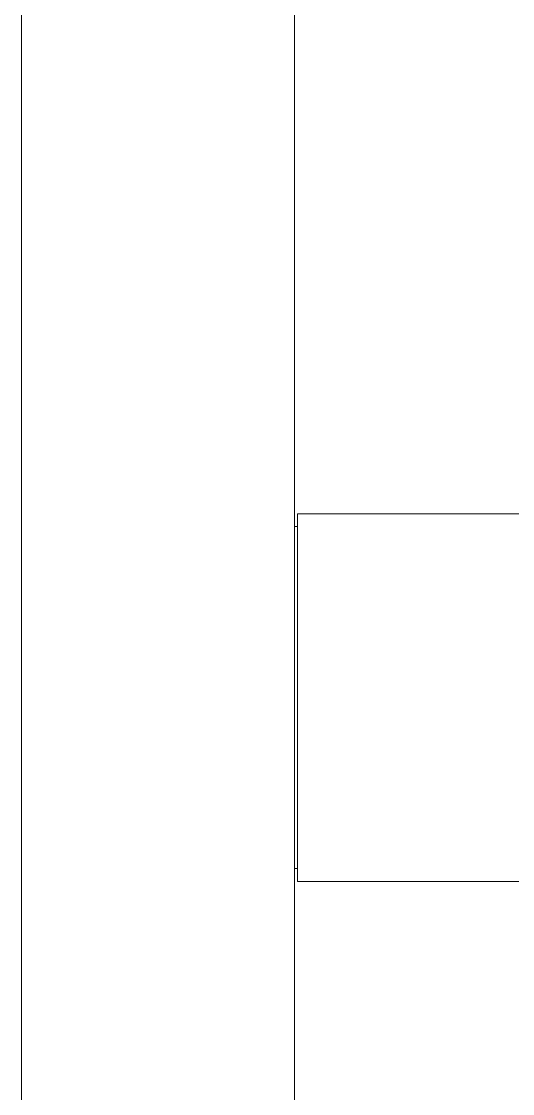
# Model space of a CAD drawing. Header units: millimetres. Extents: x 206 to 837, y 40 to 323.
# Drawn here: x 692.079 to 692.133, y 264.2633 to 264.3811 of the extents above; entities that cross this region are included whole.
import ezdxf

# ---------------------------------------------------------------- set-up
doc = ezdxf.new("R2010")
doc.units = ezdxf.units.MM
doc.layers.add('I-ARQ', color=8, linetype='Continuous', lineweight=0)

msp = doc.modelspace()

# ---------------------------------------------------------------- linework, layer by layer
at = {"layer": 'I-ARQ'}
for p, q in [((692.07903, 263.59682), (692.07903, 264.80682)), ((692.10903, 263.59682), (692.10903, 264.80682))]:
    msp.add_line(p, q, dxfattribs=at)
at = {"layer": 'I-ARQ', "lineweight": 5}
for points in [[(692.10935, 264.32701), (692.10935, 264.32701), (692.10935, 264.28911), (692.10935, 264.28911)], [(692.14306, 264.32701), (692.14306, 264.32701), (692.10935, 264.32701), (692.10935, 264.32701)], [(692.10903, 264.32561), (692.10903, 264.32561), (692.10935, 264.32561), (692.10935, 264.32561)], [(692.10903, 264.32561), (692.10903, 264.32561), (692.10903, 264.30682), (692.10903, 264.30682)], [(692.10903, 264.30682), (692.10903, 264.30682), (692.10903, 264.28804), (692.10903, 264.28804)], [(692.10903, 264.29108), (692.10903, 264.29108), (692.10903, 264.29934), (692.10903, 264.29934)], [(692.10935, 264.28911), (692.10935, 264.28911), (692.10935, 264.28663), (692.10935, 264.28663)], [(692.10903, 264.28804), (692.10903, 264.28804), (692.10935, 264.28804), (692.10935, 264.28804)], [(692.14306, 264.28663), (692.14306, 264.28663), (692.10935, 264.28663), (692.10935, 264.28663)]]:
    msp.add_open_spline(points, degree=3, dxfattribs=at)
msp.add_open_spline([(692.10903, 264.3143), (692.10903, 264.3143), (692.10903, 264.3143), (692.10903, 264.3143), (692.10903, 264.3143), (692.10903, 264.3143), (692.10903, 264.3143), (692.10903, 264.3143), (692.10903, 264.3143), (692.10903, 264.3143), (692.10903, 264.3143), (692.10903, 264.3143), (692.10903, 264.3143), (692.10903, 264.3143), (692.10903, 264.3143), (692.10903, 264.3143), (692.10903, 264.3143), (692.10903, 264.3143), (692.10903, 264.3143), (692.10903, 264.3143), (692.10903, 264.3143), (692.10903, 264.3143), (692.10903, 264.3143), (692.10903, 264.3143), (692.10903, 264.3143), (692.10903, 264.3143), (692.10903, 264.3143), (692.10903, 264.3143), (692.10903, 264.3143), (692.10903, 264.3143), (692.10903, 264.3143), (692.10903, 264.3143), (692.10903, 264.3143), (692.10903, 264.3143), (692.10903, 264.3143), (692.10903, 264.3143)], degree=3, knots=[0, 0, 0, 0, 0.111111, 0.111111, 0.111111, 0.166667, 0.222222, 0.222222, 0.222222, 0.277778, 0.333333, 0.333333, 0.333333, 0.388889, 0.444444, 0.444444, 0.444444, 0.5, 0.555556, 0.555556, 0.555556, 0.611111, 0.666667, 0.666667, 0.666667, 0.722222, 0.777778, 0.777778, 0.777778, 0.833333, 0.888889, 0.888889, 0.888889, 0.944444, 1, 1, 1, 1], dxfattribs=at)

doc.saveas('drawing.dxf')
